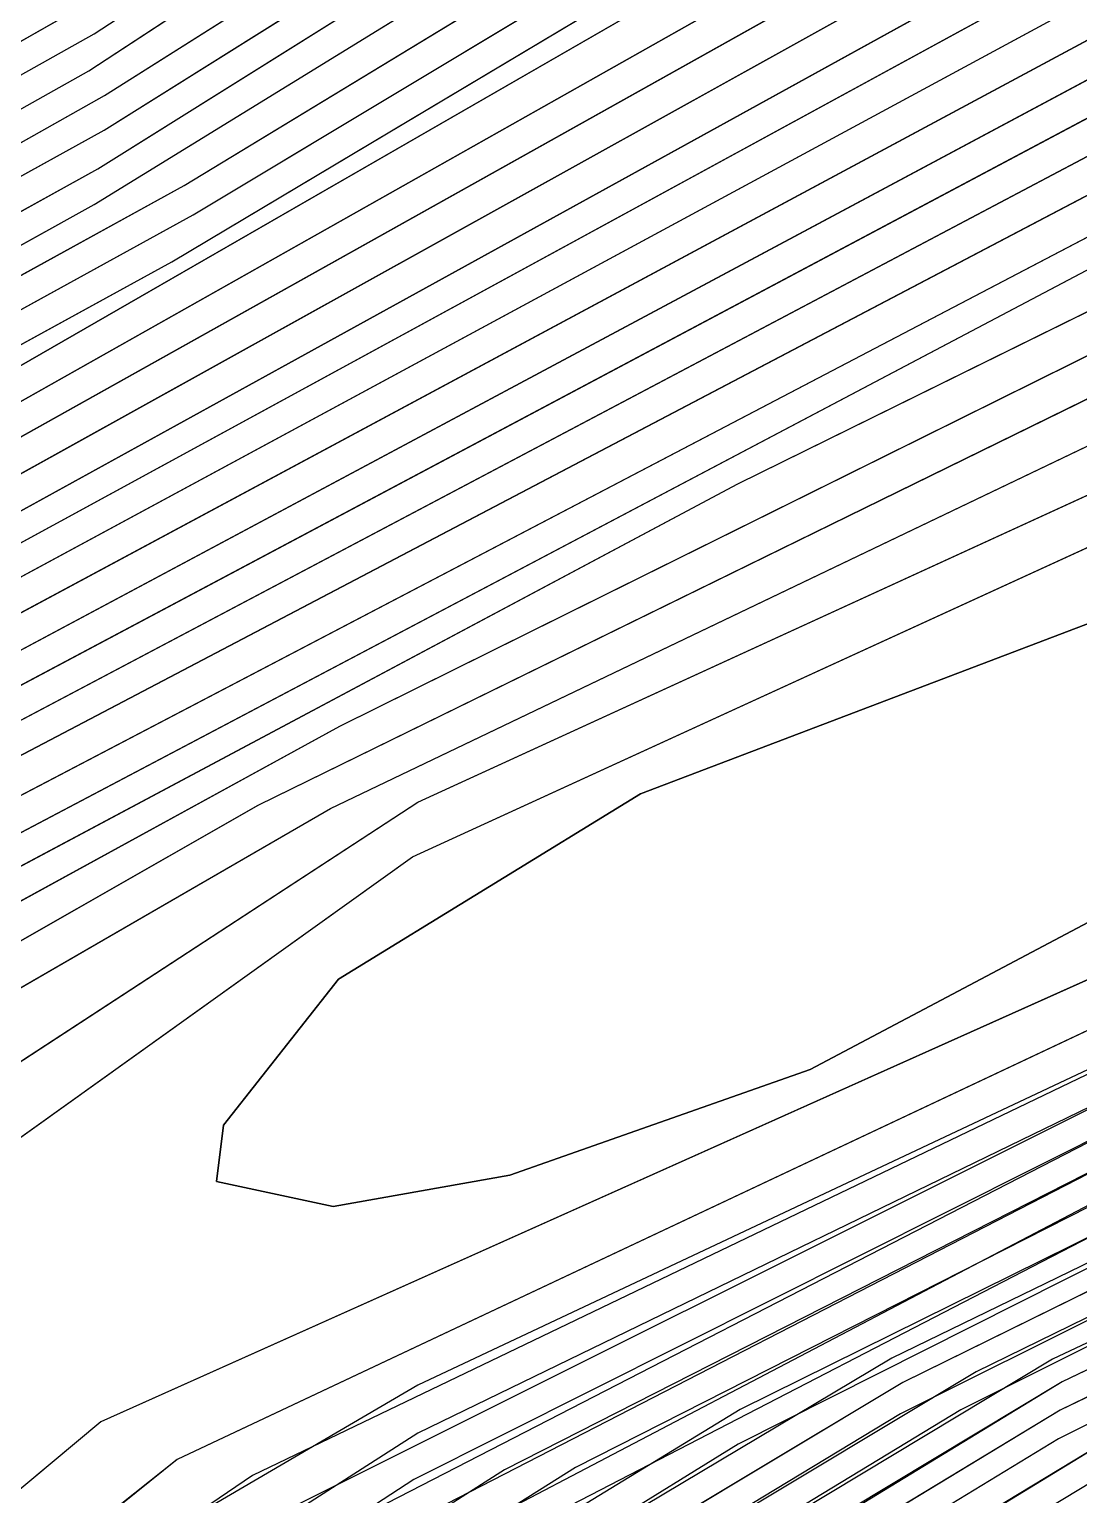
# Model space of a CAD drawing. Extents: x 104.513 to 104.5295, y 28.4567 to 28.4663.
# Drawn here: x 104.515596 to 104.516139, y 28.459999 to 28.460758 of the extents above; entities that cross this region are included whole.
import ezdxf

# ---------------------------------------------------------------- set-up
doc = ezdxf.new("R2010")
doc.units = 0
doc.header["$MEASUREMENT"] = 0
for name, color, linetype in [('Contour_Line_Intermediate', 7, 'Continuous'), ('Contour_Line_Major', 7, 'Continuous'), ('Contour_Line_Minor', 7, 'Continuous'), ('Iso-height_Area', 7, 'Continuous')]:
    doc.layers.add(name, color=color, linetype=linetype)

msp = doc.modelspace()

# ---------------------------------------------------------------- linework, layer by layer
at = {"layer": 'Contour_Line_Intermediate', "color": 0}
for points in [[(104.51298237, 28.45888657, 355), (104.51306571, 28.45891584, 355), (104.51315815, 28.45897673, 355), (104.51361314, 28.45935537, 355), (104.51387308, 28.45966446, 355), (104.51403743, 28.45993696, 355), (104.51414021, 28.46003515, 355), (104.51421881, 28.46005562, 355), (104.51430145, 28.46005194, 355), (104.51456239, 28.46000068, 355), (104.51471984, 28.46002962, 355), (104.51496735, 28.46018226, 355), (104.51529464, 28.46041304, 355), (104.5162114, 28.46094096, 355), (104.51645339, 28.46104797, 355), (104.5169577, 28.46116799, 355), (104.51749607, 28.46142697, 355), (104.51779866, 28.46159589, 355), (104.51853202, 28.46210818, 355), (104.5190234, 28.46241031, 355), (104.5197287, 28.46275324, 355), (104.51994625, 28.4628222, 355), (104.520178, 28.46286022, 355)], [(104.51298237, 28.45910455, 365), (104.51306528, 28.4591471, 365), (104.5133257, 28.45936865, 365), (104.51345301, 28.45957809, 365), (104.51373666, 28.45988379, 365), (104.5138176, 28.46002217, 365), (104.5138809, 28.46019046, 365), (104.51393828, 28.46025923, 365), (104.51397393, 28.46028262, 365), (104.5140568, 28.46031121, 365), (104.51418763, 28.46032272, 365), (104.51429865, 28.46029846, 365), (104.51455621, 28.46019027, 365), (104.51464168, 28.46018691, 365), (104.51475535, 28.46022408, 365), (104.51517608, 28.46051554, 365), (104.51563283, 28.46077524, 365), (104.51612798, 28.4611003, 365), (104.51629665, 28.46122097, 365)], [(104.51298237, 28.45868829, 345), (104.51306512, 28.45871865, 345), (104.51314428, 28.458769, 345), (104.51350601, 28.45905312, 345), (104.51389938, 28.45939442, 345), (104.51418185, 28.45969479, 345), (104.51426559, 28.45976569, 345), (104.5143389, 28.45979597, 345), (104.51460574, 28.45983651, 345), (104.51475655, 28.45988821, 345), (104.5149665, 28.46001093, 345), (104.51538509, 28.46029123, 345), (104.51629347, 28.46077152, 345)], [(104.51687923, 28.46068568, 335), (104.51659143, 28.46051036, 335), (104.51629397, 28.46037525, 335), (104.51599978, 28.46021946, 335), (104.51584435, 28.46016479, 335), (104.5157529, 28.46014858, 335), (104.51569264, 28.4601615, 335), (104.51569617, 28.46019075, 335), (104.51575581, 28.46026618, 335), (104.51591205, 28.46036214, 335), (104.51674887, 28.46068028, 335), (104.51681545, 28.46069175, 335), (104.51687923, 28.46068568, 335)], [(104.51629477, 28.46017906, 345), (104.51604773, 28.46005745, 345), (104.51563725, 28.45981131, 345), (104.51512353, 28.45941572, 345), (104.51489787, 28.45921933, 345), (104.51466455, 28.45895879, 345), (104.5144467, 28.4586081, 345), (104.51417847, 28.45828742, 345), (104.51402503, 28.45803033, 345), (104.51372278, 28.4576744, 345), (104.51308088, 28.4570603, 345), (104.51298237, 28.45700308, 345)]]:
    msp.add_polyline3d(points, dxfattribs=at)
at = {"layer": 'Contour_Line_Major', "color": 0}
for points in [[(104.51298237, 28.45878536, 350), (104.51306527, 28.45881784, 350), (104.5131794, 28.45889152, 350), (104.51371575, 28.45933651, 350), (104.51393865, 28.45957186, 350), (104.51414965, 28.45986593, 350), (104.51422243, 28.4599032, 350), (104.51431607, 28.4599241, 350), (104.51456076, 28.45991305, 350), (104.51471921, 28.45994949, 350), (104.51489261, 28.4600492, 350), (104.51538501, 28.46037972, 350), (104.51629319, 28.46087452, 350), (104.51649354, 28.46095789, 350), (104.51695731, 28.46108858, 350), (104.51766038, 28.4614315, 350), (104.51786149, 28.46155416, 350), (104.51849608, 28.46199544, 350), (104.5191496, 28.46238024, 350), (104.51960378, 28.46260197, 350), (104.51984544, 28.46269789, 350), (104.51998437, 28.46272558, 350), (104.52004425, 28.46269901, 350)], [(104.51298237, 28.45898819, 360), (104.51306518, 28.45901582, 360), (104.5131014, 28.45904212, 360), (104.51349649, 28.45937173, 360), (104.51380982, 28.4597753, 360), (104.51397517, 28.46007298, 360), (104.51405619, 28.46015444, 360), (104.51409926, 28.46017897, 360), (104.51416692, 28.4601959, 360), (104.51423199, 28.46019258, 360), (104.5144781, 28.4601096, 360), (104.51456719, 28.46009215, 360), (104.51464665, 28.46009532, 360), (104.5147189, 28.46011485, 360), (104.51489416, 28.46021879, 360), (104.51525971, 28.46048018, 360), (104.51563119, 28.46068553, 360), (104.51629363, 28.46110026, 360)], [(104.51298237, 28.45859436, 340), (104.51306494, 28.4586213, 340), (104.51314109, 28.45867045, 340), (104.51347075, 28.45891568, 340), (104.51422286, 28.45957099, 340), (104.51435915, 28.45967218, 340), (104.51471713, 28.45978862, 340), (104.51485128, 28.45984931, 340), (104.51538356, 28.46019301, 340), (104.51575641, 28.46039709, 340), (104.51637553, 28.46070397, 340)], [(104.5162091, 28.46021537, 340), (104.51579467, 28.4600074, 340), (104.51554151, 28.45984219, 340), (104.51502337, 28.45943121, 340), (104.5147546, 28.45919984, 340), (104.51455155, 28.45899299, 340), (104.51422998, 28.45856403, 340), (104.51406532, 28.45837144, 340), (104.51390198, 28.45814416, 340), (104.51370529, 28.4579241, 340), (104.51356314, 28.45770638, 340), (104.51336287, 28.45745157, 340), (104.51306919, 28.45715621, 340), (104.51298237, 28.45710272, 340)], [(104.51632854, 28.46012819, 350), (104.51612826, 28.46002837, 350), (104.5156839, 28.45975793, 350), (104.51521906, 28.4593995, 350), (104.51501071, 28.45919298, 350), (104.51495372, 28.4591109, 350), (104.51489547, 28.45894534, 350), (104.51484562, 28.45886591, 350), (104.51458137, 28.45854515, 350), (104.51433804, 28.45829245, 350), (104.51426758, 28.45819826, 350), (104.51411418, 28.45794205, 350), (104.51389131, 28.45766874, 350), (104.51380728, 28.45758603, 350), (104.5135657, 28.45741184, 350), (104.51306417, 28.45695269, 350), (104.51298237, 28.45691658, 350)]]:
    msp.add_polyline3d(points, dxfattribs=at)
at = {"layer": 'Contour_Line_Minor', "color": 0}
for points in [[(104.51298237, 28.45886645, 354), (104.51306504, 28.45889749, 354), (104.51314757, 28.45894718, 354), (104.51363494, 28.45935014, 354), (104.5138906, 28.45965262, 354), (104.5140514, 28.45991178, 354), (104.51413428, 28.4599934, 354), (104.51417557, 28.46001572, 354), (104.51428745, 28.46003005, 354), (104.51455535, 28.45998295, 354), (104.51472175, 28.4600146, 354), (104.51488789, 28.46011301, 354), (104.5153456, 28.46042659, 354), (104.51629314, 28.46096122, 354), (104.51649163, 28.46103816, 354), (104.5168181, 28.4611096, 354), (104.51695955, 28.46115378, 354), (104.51766433, 28.46150039, 354), (104.51784021, 28.46160732, 354), (104.51852727, 28.46208747, 354), (104.51910774, 28.46243603, 354), (104.51960416, 28.46268026, 354), (104.51989032, 28.4627894, 354), (104.52002808, 28.46281831, 354)], [(104.51298237, 28.45882591, 352), (104.51306518, 28.45885349, 352), (104.51319485, 28.45894392, 352), (104.5136907, 28.4593588, 352), (104.51388781, 28.45957776, 352), (104.51408528, 28.45987035, 352), (104.51416354, 28.45994261, 352), (104.51421476, 28.45996544, 352), (104.51430321, 28.45997534, 352), (104.51457628, 28.45994882, 352), (104.51472443, 28.45998604, 352), (104.51483249, 28.46004273, 352), (104.51533806, 28.46038719, 352), (104.51629368, 28.46091781, 352), (104.51651136, 28.46100315, 352), (104.51695187, 28.46111871, 352), (104.51761869, 28.46144224, 352), (104.51785722, 28.46158561, 352), (104.51857515, 28.46208217, 352), (104.5191501, 28.46241893, 352), (104.51965173, 28.462663, 352), (104.51989209, 28.46275513, 352), (104.51996556, 28.4627726, 352), (104.52004809, 28.46277435, 352)], [(104.51298237, 28.45880563, 351), (104.51306522, 28.45883566, 351), (104.51320268, 28.45892918, 351), (104.51370531, 28.45934914, 351), (104.51393858, 28.45960677, 351), (104.51410791, 28.45985291, 351), (104.51419072, 28.45992612, 351), (104.51429355, 28.45995039, 351), (104.51448676, 28.45993128, 351), (104.51461123, 28.45993472, 351), (104.5147602, 28.45998627, 351), (104.51533485, 28.46036735, 351), (104.51629399, 28.4608958, 351), (104.51650296, 28.4609801, 351), (104.51695512, 28.46110325, 351), (104.51761767, 28.46142501, 351), (104.51785447, 28.46156677, 351), (104.51857765, 28.46206576, 351), (104.51915709, 28.46240327, 351), (104.51964956, 28.46264235, 351), (104.51990663, 28.46273949, 351), (104.52002658, 28.46275652, 351)], [(104.51298237, 28.45907947, 364), (104.51306495, 28.45910997, 364), (104.51335575, 28.45936269, 364), (104.51348877, 28.45956196, 364), (104.51375456, 28.45986624, 364), (104.51382058, 28.45997231, 364), (104.51389702, 28.46015759, 364), (104.51396715, 28.46024086, 364), (104.51400635, 28.46026671, 364), (104.51408922, 28.46029325, 364), (104.51421732, 28.46029505, 364), (104.51430674, 28.46027156, 364), (104.51453339, 28.46017649, 364), (104.51460937, 28.46016803, 364), (104.51472115, 28.46018739, 364), (104.5148524, 28.46026407, 364), (104.51521818, 28.46052484, 364), (104.51562924, 28.46075533, 364), (104.51612304, 28.46107748, 364), (104.51649094, 28.46134477, 364)], [(104.51298237, 28.45905438, 363), (104.51306345, 28.45908726, 363), (104.51340477, 28.45936936, 363), (104.51354919, 28.45958344, 363), (104.51380423, 28.45989702, 363), (104.51392006, 28.46013993, 363), (104.5139839, 28.46021541, 363), (104.51402674, 28.46024402, 363), (104.51409785, 28.46027028, 363), (104.51420098, 28.46027432, 363), (104.51455673, 28.4601521, 363), (104.51463963, 28.46015044, 363), (104.51472289, 28.4601715, 363), (104.51488449, 28.46026598, 363), (104.51521397, 28.4605044, 363), (104.51562647, 28.46073629, 363), (104.51646351, 28.46128358, 363)], [(104.51298237, 28.45902945, 362), (104.51306265, 28.45906481, 362), (104.51316127, 28.45913787, 362), (104.51343055, 28.45936808, 362), (104.51380895, 28.45985795, 362), (104.51396815, 28.46015733, 362), (104.51405458, 28.46022308, 362), (104.51414736, 28.46024712, 362), (104.5142281, 28.46024286, 362), (104.51451065, 28.46014178, 362), (104.51458641, 28.46012958, 362), (104.51467484, 28.46013976, 362), (104.51477138, 28.46017715, 362), (104.51521132, 28.46048475, 362), (104.51563457, 28.46072354, 362), (104.51641878, 28.46121864, 362)], [(104.51298237, 28.45900882, 361), (104.51306704, 28.45903829, 361), (104.51344923, 28.45935431, 361), (104.51380661, 28.45981494, 361), (104.51396337, 28.46010559, 361), (104.51405733, 28.46019541, 361), (104.51413455, 28.46021774, 361), (104.51421915, 28.46021861, 361), (104.51429105, 28.46020325, 361), (104.51450093, 28.46012391, 361), (104.51457493, 28.46011036, 361), (104.51466068, 28.46011753, 361), (104.51476029, 28.46015413, 361), (104.51526873, 28.4605035, 361), (104.51563452, 28.46070556, 361), (104.51633946, 28.46114743, 361)], [(104.51298237, 28.45896756, 359), (104.51306523, 28.45899739, 359), (104.51315649, 28.4590613, 359), (104.51351688, 28.45936494, 359), (104.51380822, 28.45973427, 359), (104.51397213, 28.46002355, 359), (104.51406136, 28.46012395, 359), (104.51414547, 28.46016078, 359), (104.51423, 28.4601653, 359), (104.51455868, 28.4600744, 359), (104.51464419, 28.46007779, 359), (104.51472156, 28.46009863, 359), (104.51492114, 28.46021943, 359), (104.51524799, 28.46045502, 359), (104.51562922, 28.46066706, 359), (104.51629304, 28.46107539, 359)], [(104.51298237, 28.45894694, 358), (104.51306486, 28.45897853, 358), (104.51314759, 28.45903039, 358), (104.51353338, 28.45935334, 358), (104.51380827, 28.45969195, 358), (104.51400995, 28.46003002, 358), (104.51408769, 28.4601053, 358), (104.51413459, 28.46012806, 358), (104.51421984, 28.46013918, 358), (104.51455179, 28.46005625, 358), (104.51463569, 28.46005867, 358), (104.51472288, 28.46008356, 358), (104.51488317, 28.46017666, 358), (104.51530559, 28.46047293, 358), (104.51567586, 28.46067699, 358), (104.5162939, 28.46105213, 358)], [(104.51298237, 28.45892682, 357), (104.51306509, 28.458953, 357), (104.51313974, 28.45900469, 357), (104.51358141, 28.45937462, 357), (104.51384244, 28.45970142, 357), (104.51400021, 28.45997244, 357), (104.51411241, 28.46008849, 357), (104.51416737, 28.46011062, 357), (104.51427691, 28.46010848, 357), (104.5144677, 28.46005235, 357), (104.51457989, 28.46003652, 357), (104.51467112, 28.46005046, 357), (104.51477196, 28.46009108, 357), (104.51530273, 28.46045392, 357), (104.51568045, 28.46066173, 357), (104.51629363, 28.46102995, 357)], [(104.51298237, 28.45890669, 356), (104.51306539, 28.45893356, 356), (104.51314682, 28.45898925, 356), (104.51359789, 28.45936573, 356), (104.5138593, 28.45968548, 356), (104.51404982, 28.45999549, 356), (104.51413852, 28.46006275, 356), (104.51423113, 28.4600848, 356), (104.51427352, 28.46008096, 356), (104.51448284, 28.46002822, 356), (104.5145729, 28.46001781, 356), (104.51467221, 28.46003104, 356), (104.51475947, 28.46006771, 356), (104.51529966, 28.46043467, 356), (104.51566946, 28.46063741, 356), (104.5162583, 28.46098882, 356)], [(104.51298237, 28.45884619, 353), (104.51306464, 28.45887346, 353), (104.51318231, 28.45895416, 353), (104.51367609, 28.45936846, 353), (104.51388383, 28.45960534, 353), (104.51406909, 28.4598936, 353), (104.51414417, 28.45996553, 353), (104.51423013, 28.45999926, 353), (104.51431287, 28.46000028, 353), (104.51454831, 28.45996522, 353), (104.51463433, 28.45997322, 353), (104.5147231, 28.46000032, 353), (104.514883, 28.46009306, 353), (104.5153496, 28.46041169, 353), (104.51629339, 28.46093968, 353)], [(104.51298237, 28.45876575, 349), (104.51306504, 28.45879485, 349), (104.5131812, 28.45887371, 349), (104.5137253, 28.45932344, 349), (104.51392962, 28.45953097, 349), (104.51414378, 28.45981237, 349), (104.5142221, 28.45987438, 349), (104.51430398, 28.45989601, 349), (104.51455327, 28.45989521, 349), (104.51472166, 28.4599345, 349), (104.51488762, 28.46002908, 349), (104.5153836, 28.46036218, 349), (104.51629343, 28.46085386, 349)], [(104.51298237, 28.45874629, 348), (104.51306515, 28.458774, 348), (104.51319217, 28.45886263, 348), (104.51373486, 28.45931037, 348), (104.51394574, 28.45951902, 348), (104.51413571, 28.45976764, 348), (104.51421359, 28.45983421, 348), (104.51429736, 28.45986938, 348), (104.51458631, 28.45988275, 348), (104.51476652, 28.45994072, 348), (104.51538141, 28.4603432, 348), (104.5162934, 28.46083291, 348)], [(104.51298237, 28.45872683, 347), (104.51306515, 28.45875669, 347), (104.51320161, 28.4588497, 347), (104.51373276, 28.45928693, 347), (104.51395798, 28.459503, 347), (104.5141433, 28.45973025, 347), (104.51422788, 28.45980716, 347), (104.51431898, 28.45984524, 347), (104.51462656, 28.45987429, 347), (104.51477215, 28.45992751, 347), (104.51537848, 28.46032285, 347), (104.51629332, 28.46081191, 347)], [(104.51298237, 28.45870736, 346), (104.51306516, 28.45873937, 346), (104.51318599, 28.45881834, 346), (104.51375567, 28.45928608, 346), (104.5139726, 28.45949147, 346), (104.51422643, 28.45977682, 346), (104.51434933, 28.45982158, 346), (104.51463705, 28.45985985, 346), (104.51476174, 28.45990712, 346), (104.5149363, 28.46000926, 346), (104.51538704, 28.46030975, 346), (104.51629354, 28.46079176, 346)], [(104.51298237, 28.4586507, 343), (104.5130654, 28.45867953, 343), (104.51315172, 28.45873598, 343), (104.51347972, 28.45898794, 343), (104.51392256, 28.45936855, 343), (104.51421767, 28.45966086, 343), (104.5143074, 28.45972584, 343), (104.5143985, 28.4597619, 343), (104.51463603, 28.45981194, 343), (104.51476477, 28.45985887, 343), (104.51497269, 28.45997818, 343), (104.51537986, 28.46025065, 343), (104.51634177, 28.46075421, 343)], [(104.51298237, 28.45866949, 344), (104.51309552, 28.45871677, 344), (104.51346912, 28.45900092, 344), (104.51386969, 28.45934369, 344), (104.51403964, 28.45950412, 344), (104.51419738, 28.45967578, 344), (104.51430592, 28.45975619, 344), (104.51438277, 28.4597829, 344), (104.51459832, 28.45981872, 344), (104.51475639, 28.45987172, 344), (104.51496228, 28.45999006, 344), (104.51538314, 28.46027272, 344), (104.51629344, 28.46075079, 344)], [(104.51298237, 28.45861312, 341), (104.51306404, 28.45864362, 341), (104.51314643, 28.45869313, 341), (104.51347669, 28.45894199, 341), (104.51395293, 28.45934956, 341), (104.51424677, 28.45962145, 341), (104.51434002, 28.45968758, 341), (104.51480418, 28.45984284, 341), (104.51542847, 28.46023803, 341), (104.51596244, 28.46052248, 341), (104.51642549, 28.46075074, 341)], [(104.51298237, 28.45853808, 337), (104.51314779, 28.45861576, 337), (104.51350883, 28.4588786, 337), (104.51422365, 28.45948662, 337), (104.5143896, 28.45961129, 337), (104.51488755, 28.45980514, 337), (104.51538416, 28.46011799, 337), (104.51554999, 28.46019679, 337), (104.51579674, 28.46035781, 337), (104.51650208, 28.46068116, 337)], [(104.51298237, 28.4585756, 339), (104.51306558, 28.45860313, 339), (104.51314891, 28.45865624, 339), (104.51348206, 28.45890252, 339), (104.51434255, 28.45963447, 339), (104.51447076, 28.45969494, 339), (104.51472147, 28.45977224, 339), (104.51488595, 28.45984759, 339), (104.51534055, 28.46014307, 339), (104.51571414, 28.4603562, 339), (104.51637648, 28.46068086, 339)], [(104.51298237, 28.45855684, 338), (104.51306614, 28.45858618, 338), (104.51315426, 28.45864011, 338), (104.51348756, 28.45888486, 338), (104.51424998, 28.45953625, 338), (104.51438974, 28.45963524, 338), (104.51472553, 28.4597553, 338), (104.51488536, 28.45982642, 338), (104.51533624, 28.4601144, 338), (104.51575166, 28.46035457, 338), (104.51642303, 28.4606761, 338)], [(104.51298237, 28.45863191, 342), (104.51306562, 28.45866266, 342), (104.51315384, 28.45871791, 342), (104.51349031, 28.45897496, 342), (104.51393804, 28.45935932, 342), (104.51430697, 28.4596993, 342), (104.51438769, 28.45973323, 342), (104.51467461, 28.45980827, 342), (104.51480354, 28.45985989, 342), (104.51538248, 28.46023187, 342), (104.51617076, 28.46064783, 342)], [(104.51674374, 28.4605349, 336), (104.5156327, 28.46003719, 336), (104.5150603, 28.45955886, 336), (104.51462445, 28.45917302, 336), (104.5144157, 28.45895895, 336), (104.51410687, 28.45858058, 336), (104.51360601, 28.45803358, 336), (104.51323033, 28.45741988, 336), (104.51306284, 28.4572464, 336), (104.51298237, 28.45719661, 336)], [(104.51298237, 28.45851771, 336), (104.51306391, 28.45854564, 336), (104.51314369, 28.45859321, 336), (104.51347364, 28.45882909, 336), (104.51427992, 28.45950589, 336), (104.51442628, 28.45960354, 336), (104.51488643, 28.45977949, 336), (104.51538199, 28.46008387, 336), (104.51554919, 28.46015439, 336), (104.515794, 28.46032948, 336), (104.51621058, 28.46052046, 336)], [(104.51629128, 28.46030939, 337), (104.5156723, 28.4600177, 337), (104.51497637, 28.45945767, 337), (104.51467625, 28.45919711, 337), (104.51447022, 28.458991, 337), (104.51413903, 28.45857905, 337), (104.51363445, 28.45801311, 337), (104.51344618, 28.45769904, 337), (104.51324171, 28.45739843, 337), (104.51307704, 28.45723082, 337), (104.51298237, 28.45717221, 337)], [(104.5162925, 28.46028865, 338), (104.51571124, 28.46000938, 338), (104.51555, 28.45989981, 338), (104.51504615, 28.45949355, 338), (104.51469165, 28.45918757, 338), (104.51448257, 28.4589757, 338), (104.5141531, 28.45855577, 338), (104.51365859, 28.45798603, 338), (104.51348943, 28.45770836, 338), (104.5132956, 28.4574298, 338), (104.51306099, 28.45719289, 338), (104.51298237, 28.45714781, 338)], [(104.51621082, 28.46023248, 339), (104.51579679, 28.46003126, 339), (104.51555459, 28.45987615, 339), (104.51505713, 28.45948009, 339), (104.51474001, 28.4592092, 339), (104.51449599, 28.45896071, 339), (104.51421257, 28.4585864, 339), (104.51387764, 28.45817317, 339), (104.51368355, 28.4579556, 339), (104.51352307, 28.45770445, 339), (104.51331208, 28.45742084, 339), (104.51305688, 28.45716982, 339), (104.51298237, 28.4571238, 339)], [(104.51629137, 28.46020573, 343), (104.5159636, 28.46004348, 343), (104.51558864, 28.45981455, 343), (104.51510294, 28.45943665, 343), (104.51483183, 28.45920351, 343), (104.51459463, 28.45894741, 343), (104.51434689, 28.45857419, 343), (104.51410668, 28.45827895, 343), (104.51398002, 28.4580714, 343), (104.51379454, 28.45786501, 343), (104.51364344, 28.45766924, 343), (104.51331885, 28.45732637, 343), (104.51305799, 28.4570849, 343), (104.51298237, 28.45703998, 343)], [(104.51621005, 28.46019974, 341), (104.51584155, 28.4600123, 341), (104.51554409, 28.45982267, 341), (104.51504288, 28.45942683, 341), (104.5147692, 28.45919047, 341), (104.5145631, 28.45897673, 341), (104.51428189, 28.45858574, 341), (104.51406495, 28.45832115, 341), (104.51393158, 28.45812211, 341), (104.51373748, 28.45790467, 341), (104.51352824, 28.45761812, 341), (104.51329941, 28.4573518, 341), (104.51306507, 28.45712592, 341), (104.51298237, 28.45708164, 341)], [(104.51624413, 28.46019934, 342), (104.51587829, 28.46001355, 342), (104.51555521, 28.45981018, 342), (104.5150459, 28.45940992, 342), (104.51481526, 28.45921173, 342), (104.51457678, 28.45896193, 342), (104.51430844, 28.4585726, 342), (104.5141069, 28.45833044, 342), (104.51395572, 28.45809185, 342), (104.51376115, 28.45787713, 342), (104.51357599, 28.457632, 342), (104.51330972, 28.45733979, 342), (104.51305996, 28.45710455, 342), (104.51298237, 28.45706056, 342)], [(104.51629307, 28.46019209, 344), (104.51604205, 28.46007005, 344), (104.51562655, 28.45982228, 344), (104.51510731, 28.45942167, 344), (104.51484683, 28.45919339, 344), (104.51461714, 28.45893971, 344), (104.51438776, 28.45857989, 344), (104.51414208, 28.458285, 344), (104.5139992, 28.45804382, 344), (104.51370255, 28.45769305, 344), (104.51332797, 28.45731294, 344), (104.51306943, 28.4570726, 344), (104.51298237, 28.45702153, 344)], [(104.51634335, 28.46017231, 347), (104.51612516, 28.46006964, 347), (104.51563016, 28.4597716, 347), (104.51518746, 28.4594302, 347), (104.51501048, 28.45927757, 347), (104.514852, 28.45910535, 347), (104.51473101, 28.4589512, 347), (104.51462067, 28.45875179, 347), (104.51452343, 28.458608, 347), (104.51424987, 28.45829745, 347), (104.51406149, 28.45799165, 347), (104.51379955, 28.45767796, 347), (104.51353426, 28.45744982, 347), (104.51305825, 28.4570071, 347), (104.51298237, 28.45696618, 347)], [(104.51629646, 28.46016621, 346), (104.51608566, 28.46006296, 346), (104.51563556, 28.45979265, 346), (104.51513268, 28.45940446, 346), (104.51491051, 28.45920662, 346), (104.51468613, 28.45893977, 346), (104.51449672, 28.45862446, 346), (104.5142047, 28.45828035, 346), (104.5140425, 28.45800596, 346), (104.51378017, 28.45769717, 346), (104.51306174, 28.45702549, 346), (104.51298237, 28.45698463, 346)], [(104.51633752, 28.46015707, 348), (104.51613019, 28.4600579, 348), (104.51566734, 28.45977942, 348), (104.51517661, 28.45940347, 348), (104.51502539, 28.45926835, 348), (104.5149064, 28.4591397, 348), (104.51472166, 28.45886454, 348), (104.51460615, 28.45866491, 348), (104.51447012, 28.45849757, 348), (104.51426844, 28.4582815, 348), (104.51409473, 28.4579932, 348), (104.51381551, 28.4576574, 348), (104.5135474, 28.45743925, 348), (104.51306519, 28.45699383, 348), (104.51298237, 28.45694922, 348)], [(104.516335, 28.46014336, 349), (104.51612922, 28.46004314, 349), (104.51567592, 28.45976879, 349), (104.51520984, 28.45941101, 349), (104.5150736, 28.45929063, 349), (104.5149605, 28.45916621, 349), (104.5146752, 28.45870453, 349), (104.51452789, 28.45852295, 349), (104.51429777, 28.45828145, 349), (104.51412879, 28.45800204, 349), (104.51386943, 28.45767875, 349), (104.51376777, 28.45758025, 349), (104.51355576, 28.45742478, 349), (104.51307652, 28.45698271, 349), (104.51298237, 28.4569329, 349)], [(104.51621131, 28.4600458, 352), (104.51570723, 28.45974096, 352), (104.51524537, 28.45938438, 352), (104.51514868, 28.45928957, 352), (104.51505332, 28.45916259, 352), (104.5150192, 28.45907416, 352), (104.51500999, 28.45894329, 352), (104.51497577, 28.45887078, 352), (104.51438494, 28.45828051, 352), (104.51430179, 28.45816889, 352), (104.51414376, 28.45790887, 352), (104.51392073, 28.45763307, 352), (104.51384056, 28.45755726, 352), (104.51358509, 28.45738554, 352), (104.51306034, 28.45692122, 352), (104.51298237, 28.45688394, 352)], [(104.51616385, 28.46003371, 351), (104.51570939, 28.45975881, 351), (104.51527237, 28.45942482, 351), (104.51514164, 28.4593072, 351), (104.51503623, 28.45918983, 351), (104.51498975, 28.4591058, 351), (104.51496095, 28.45896229, 351), (104.5149157, 28.45887528, 351), (104.51431963, 28.45823486, 351), (104.51415282, 28.45795663, 351), (104.5139038, 28.45764684, 351), (104.51382097, 28.45756926, 351), (104.51357359, 28.45739729, 351), (104.51306225, 28.45693696, 351), (104.51298237, 28.45690026, 351)]]:
    msp.add_polyline3d(points, dxfattribs=at)
at = {"layer": 'Iso-height_Area', "color": 0}
for points in [[(104.51298237, 28.46614898, 336), (104.51298237, 28.46159623, 336), (104.51298237, 28.46159623, 336), (104.51298237, 28.45862295, 336), (104.51300017, 28.45853651, 336), (104.51306391, 28.45854811, 336), (104.51314369, 28.45859321, 336), (104.51347364, 28.45882909, 336), (104.51427992, 28.45950589, 336), (104.51442628, 28.45960354, 336), (104.51488643, 28.45977949, 336), (104.51538199, 28.46008387, 336), (104.51554919, 28.46015439, 336), (104.515794, 28.46032948, 336), (104.51621058, 28.46052046, 336)], [(104.51298237, 28.46614898, 337), (104.51298237, 28.46159623, 337), (104.51298237, 28.46159623, 337), (104.51298304, 28.45862612, 337), (104.512992, 28.45857275, 337), (104.513018, 28.45855942, 337), (104.51314779, 28.45861576, 337), (104.51350883, 28.4588786, 337), (104.51422365, 28.45948662, 337), (104.5143896, 28.45961129, 337), (104.51488755, 28.45980514, 337), (104.51538416, 28.46011799, 337), (104.51554999, 28.46019679, 337), (104.51579674, 28.46035781, 337), (104.51650208, 28.46068116, 337)], [(104.51298237, 28.46614898, 338), (104.51298237, 28.46159623, 338), (104.51298237, 28.46159623, 338), (104.51298237, 28.45870136, 338), (104.51299748, 28.45858765, 338), (104.51302622, 28.45857814, 338), (104.51315426, 28.45864011, 338), (104.5135269, 28.45891514, 338), (104.51424998, 28.45953625, 338), (104.51438974, 28.45963524, 338), (104.51472553, 28.4597553, 338), (104.51488536, 28.45982642, 338), (104.51533624, 28.4601144, 338), (104.51575166, 28.46035457, 338), (104.51642303, 28.4606761, 338)], [(104.51298237, 28.46614898, 339), (104.51298237, 28.46159623, 339), (104.51298237, 28.46159623, 339), (104.51298237, 28.45870323, 339), (104.51300296, 28.45860255, 339), (104.51303417, 28.45859668, 339), (104.51319798, 28.4586899, 339), (104.51353136, 28.45894139, 339), (104.51434255, 28.45963447, 339), (104.51447076, 28.45969494, 339), (104.51472147, 28.45977224, 339), (104.51488595, 28.45984759, 339), (104.51534055, 28.46014307, 339), (104.51571414, 28.4603562, 339), (104.51637648, 28.46068086, 339)], [(104.51298237, 28.46614898, 340), (104.51298237, 28.46159623, 340), (104.51298237, 28.46159623, 340), (104.51298237, 28.45870511, 340), (104.51300451, 28.4586162, 340), (104.51303617, 28.45861397, 340), (104.51318671, 28.45870192, 340), (104.5135146, 28.45895034, 340), (104.51422286, 28.45957099, 340), (104.51435915, 28.45967218, 340), (104.51471713, 28.45978862, 340), (104.51485128, 28.45984931, 340), (104.51538356, 28.46019301, 340), (104.51575641, 28.46039709, 340), (104.51637553, 28.46070397, 340)], [(104.51298237, 28.46614898, 341), (104.51298237, 28.46159623, 341), (104.51298237, 28.46159623, 341), (104.51298237, 28.45870699, 341), (104.51299262, 28.45862559, 341), (104.51301789, 28.45862699, 341), (104.51314643, 28.45869313, 341), (104.51347669, 28.45894199, 341), (104.51395293, 28.45934956, 341), (104.51424677, 28.45962145, 341), (104.51434002, 28.45968758, 341), (104.51480418, 28.45984284, 341), (104.51542847, 28.46023803, 341), (104.51596244, 28.46052248, 341), (104.51642549, 28.46075074, 341)], [(104.51298237, 28.46614898, 342), (104.51298237, 28.46159623, 342), (104.51298237, 28.46159623, 342), (104.51298237, 28.45878336, 342), (104.51299526, 28.45866445, 342), (104.51302264, 28.45865358, 342), (104.51315384, 28.45871791, 342), (104.51349031, 28.45897496, 342), (104.51393804, 28.45935932, 342), (104.51430697, 28.4596993, 342), (104.51438769, 28.45973323, 342), (104.51467461, 28.45980827, 342), (104.51480354, 28.45985989, 342), (104.51538248, 28.46023187, 342), (104.51617076, 28.46064783, 342)], [(104.51298237, 28.46614898, 343), (104.51298237, 28.46159623, 343), (104.51298237, 28.46159623, 343), (104.51298237, 28.45878524, 343), (104.5130008, 28.45867939, 343), (104.51303084, 28.4586722, 343), (104.51315172, 28.45873598, 343), (104.51347972, 28.45898794, 343), (104.51392256, 28.45936855, 343), (104.51421767, 28.45966086, 343), (104.5143074, 28.45972584, 343), (104.5143985, 28.4597619, 343), (104.51463603, 28.45981194, 343), (104.51476477, 28.45985887, 343), (104.51497269, 28.45997818, 343), (104.51537986, 28.46025065, 343), (104.51634177, 28.46075421, 343)], [(104.51298237, 28.46614898, 344), (104.51298237, 28.46159623, 344), (104.51298237, 28.46159623, 344), (104.51298237, 28.45878712, 344), (104.51300634, 28.45869434, 344), (104.51303904, 28.45869081, 344), (104.51309552, 28.45871677, 344), (104.51323606, 28.45881686, 344), (104.51355847, 28.45907555, 344), (104.51393464, 28.45940297, 344), (104.51422948, 28.4597058, 344), (104.51430592, 28.45975619, 344), (104.51438277, 28.4597829, 344), (104.51459832, 28.45981872, 344), (104.51475639, 28.45987172, 344), (104.51496228, 28.45999006, 344), (104.51538314, 28.46027272, 344), (104.51629344, 28.46075079, 344)], [(104.51298237, 28.46614898, 345), (104.51298237, 28.46159623, 345), (104.51298237, 28.46159623, 345), (104.51298237, 28.458789, 345), (104.51299732, 28.45870463, 345), (104.51302548, 28.45870506, 345), (104.51310628, 28.45874461, 345), (104.51322569, 28.45882865, 345), (104.51372559, 28.45923926, 345), (104.513945, 28.45943758, 345), (104.51418185, 28.45969479, 345), (104.51426559, 28.45976569, 345), (104.5143389, 28.45979597, 345), (104.51460574, 28.45983651, 345), (104.51475655, 28.45988821, 345), (104.5149665, 28.46001093, 345), (104.51538509, 28.46029123, 345), (104.51629347, 28.46077152, 345)], [(104.51298237, 28.46614898, 346), (104.51298237, 28.46159623, 346), (104.51298237, 28.46159623, 346), (104.51298237, 28.45886541, 346), (104.51299311, 28.45874149, 346), (104.51301918, 28.45872929, 346), (104.51311433, 28.45877014, 346), (104.51322395, 28.45884682, 346), (104.51375567, 28.45928608, 346), (104.5139726, 28.45949147, 346), (104.51422643, 28.45977682, 346), (104.51434933, 28.45982158, 346), (104.51463705, 28.45985985, 346), (104.51476174, 28.45990712, 346), (104.5149363, 28.46000926, 346), (104.51538704, 28.46030975, 346), (104.51629354, 28.46079176, 346)], [(104.51298237, 28.46614898, 347), (104.51298237, 28.46159623, 347), (104.51298237, 28.46159623, 347), (104.51298237, 28.45886736, 347), (104.51299886, 28.45875695, 347), (104.51302781, 28.45874853, 347), (104.51310995, 28.45878584, 347), (104.51323539, 28.45887518, 347), (104.51376467, 28.45931503, 347), (104.51395798, 28.459503, 347), (104.5141433, 28.45973025, 347), (104.51422788, 28.45980716, 347), (104.51431898, 28.45984524, 347), (104.51462656, 28.45987429, 347), (104.51477215, 28.45992751, 347), (104.51537848, 28.46032285, 347), (104.51629332, 28.46081191, 347)], [(104.51298237, 28.46614898, 348), (104.51298237, 28.46159623, 348), (104.51298237, 28.46159623, 348), (104.51298237, 28.4588693, 348), (104.51300461, 28.45877241, 348), (104.51303643, 28.45876778, 348), (104.5130987, 28.45879644, 348), (104.51323795, 28.45889725, 348), (104.51373486, 28.45931037, 348), (104.51394574, 28.45951902, 348), (104.51413571, 28.45976764, 348), (104.51421359, 28.45983421, 348), (104.51429736, 28.45986938, 348), (104.51458631, 28.45988275, 348), (104.51476652, 28.45994072, 348), (104.51538141, 28.4603432, 348), (104.5162934, 28.46083291, 348)], [(104.51298237, 28.46614898, 349), (104.51298237, 28.46159623, 349), (104.51298237, 28.46159623, 349), (104.51298237, 28.45887125, 349), (104.51300058, 28.45878475, 349), (104.51303033, 28.45878403, 349), (104.51310191, 28.45881856, 349), (104.5132278, 28.45890915, 349), (104.5137253, 28.45932344, 349), (104.51392962, 28.45953097, 349), (104.51414378, 28.45981237, 349), (104.5142221, 28.45987438, 349), (104.51430398, 28.45989601, 349), (104.51455327, 28.45989521, 349), (104.51472166, 28.4599345, 349), (104.51488762, 28.46002908, 349), (104.5153836, 28.46036218, 349), (104.51629343, 28.46085386, 349)], [(104.51298237, 28.46614898, 350), (104.51298237, 28.46159623, 350), (104.51298237, 28.46159623, 350), (104.51298289, 28.45887408, 350), (104.51299169, 28.45882045, 350), (104.5130171, 28.45880729, 350), (104.51306527, 28.45882063, 350), (104.5131794, 28.45889152, 350), (104.51371575, 28.45933651, 350), (104.51393865, 28.45957186, 350), (104.51414965, 28.45986593, 350), (104.51422243, 28.4599032, 350), (104.51431607, 28.4599241, 350), (104.51456076, 28.45991305, 350), (104.51471921, 28.45994949, 350), (104.51489261, 28.4600492, 350), (104.51538501, 28.46037972, 350), (104.51629319, 28.46087452, 350)], [(104.51298237, 28.46614898, 351), (104.51298237, 28.46159623, 351), (104.51298237, 28.46159623, 351), (104.51298237, 28.45894974, 351), (104.5129976, 28.45883646, 351), (104.51302595, 28.45882715, 351), (104.51306522, 28.45883848, 351), (104.51320268, 28.45892918, 351), (104.51370531, 28.45934914, 351), (104.51393858, 28.45960677, 351), (104.51410791, 28.45985291, 351), (104.51419072, 28.45992612, 351), (104.51429355, 28.45995039, 351), (104.51448676, 28.45993128, 351), (104.51461123, 28.45993472, 351), (104.5147602, 28.45998627, 351), (104.51533485, 28.46036735, 351), (104.51629399, 28.4608958, 351)], [(104.51298237, 28.46614898, 352), (104.51298237, 28.46159623, 352), (104.51298237, 28.46159623, 352), (104.51298237, 28.45895176, 352), (104.51300352, 28.45885247, 352), (104.51303481, 28.45884701, 352), (104.5131009, 28.45887701, 352), (104.51323912, 28.45897841, 352), (104.5136907, 28.4593588, 352), (104.51388781, 28.45957776, 352), (104.51408528, 28.45987035, 352), (104.51416354, 28.45994261, 352), (104.51421476, 28.45996544, 352), (104.51430321, 28.45997534, 352), (104.51457628, 28.45994882, 352), (104.51472443, 28.45998604, 352), (104.51483249, 28.46004273, 352), (104.51533806, 28.46038719, 352), (104.51629368, 28.46091781, 352)], [(104.51298237, 28.46614898, 353), (104.51298237, 28.46159623, 353), (104.51298237, 28.46159623, 353), (104.51298237, 28.45895379, 353), (104.51300233, 28.45886625, 353), (104.51303275, 28.45886458, 353), (104.51318231, 28.45895416, 353), (104.51367609, 28.45936846, 353), (104.51388383, 28.45960534, 353), (104.51406909, 28.4598936, 353), (104.51414417, 28.45996553, 353), (104.51423013, 28.45999926, 353), (104.51431287, 28.46000028, 353), (104.51454831, 28.45996522, 353), (104.51463433, 28.45997322, 353), (104.5147231, 28.46000032, 353), (104.514883, 28.46009306, 353), (104.5153496, 28.46041169, 353), (104.51629339, 28.46093968, 353)], [(104.51298237, 28.46614898, 354), (104.51298237, 28.46159623, 354), (104.51298237, 28.46159623, 354), (104.51298264, 28.45895627, 354), (104.51299118, 28.45890172, 354), (104.51301623, 28.45888774, 354), (104.51306504, 28.45890036, 354), (104.51314757, 28.45894718, 354), (104.51363494, 28.45935014, 354), (104.5138906, 28.45965262, 354), (104.5140514, 28.45991178, 354), (104.51413428, 28.4599934, 354), (104.51417557, 28.46001572, 354), (104.51428745, 28.46003005, 354), (104.51455535, 28.45998295, 354), (104.51472175, 28.4600146, 354), (104.51488789, 28.46011301, 354), (104.5153456, 28.46042659, 354), (104.51629314, 28.46096122, 354)], [(104.51298237, 28.46614898, 355), (104.51298237, 28.46159623, 355), (104.51298237, 28.46159623, 355), (104.51298237, 28.45903233, 355), (104.51299695, 28.45891752, 355), (104.51302521, 28.4589076, 355), (104.51306571, 28.45891881, 355), (104.51315815, 28.45897673, 355), (104.51361314, 28.45935537, 355), (104.51387308, 28.45966446, 355), (104.51403743, 28.45993696, 355), (104.51414021, 28.46003515, 355), (104.51421881, 28.46005562, 355), (104.51430145, 28.46005194, 355), (104.51456239, 28.46000068, 355), (104.51471984, 28.46002962, 355), (104.51496735, 28.46018226, 355), (104.51529464, 28.46041304, 355), (104.5162114, 28.46094096, 355)], [(104.51298237, 28.46614898, 356), (104.51298237, 28.46159623, 356), (104.51298237, 28.46159623, 356), (104.51298237, 28.45903434, 356), (104.51300271, 28.45893333, 356), (104.5130337, 28.45892714, 356), (104.51310256, 28.45895836, 356), (104.51319515, 28.45902659, 356), (104.51359789, 28.45936573, 356), (104.5138593, 28.45968548, 356), (104.51404982, 28.45999549, 356), (104.51413852, 28.46006275, 356), (104.51423113, 28.4600848, 356), (104.51427352, 28.46008096, 356), (104.51448284, 28.46002822, 356), (104.5145729, 28.46001781, 356), (104.51467221, 28.46003104, 356), (104.51475947, 28.46006771, 356), (104.51529966, 28.46043467, 356), (104.51566946, 28.46063741, 356), (104.5162583, 28.46098882, 356)], [(104.51298237, 28.46614898, 357), (104.51298237, 28.46159623, 357), (104.51298237, 28.46159623, 357), (104.51298237, 28.45903635, 357), (104.51300425, 28.45894787, 357), (104.51303587, 28.45894561, 357), (104.51318111, 28.45903664, 357), (104.51358141, 28.45937462, 357), (104.51384244, 28.45970142, 357), (104.51400021, 28.45997244, 357), (104.51411241, 28.46008849, 357), (104.51416737, 28.46011062, 357), (104.51427691, 28.46010848, 357), (104.5144677, 28.46005235, 357), (104.51457989, 28.46003652, 357), (104.51467112, 28.46005046, 357), (104.51477196, 28.46009108, 357), (104.51530273, 28.46045392, 357), (104.51568045, 28.46066173, 357), (104.51629363, 28.46102995, 357)], [(104.51298237, 28.46614898, 358), (104.51298237, 28.46159623, 358), (104.51298237, 28.46159623, 358), (104.5129825, 28.45898038, 358), (104.51299092, 28.45895799, 358), (104.51301575, 28.45896033, 358), (104.51314759, 28.45903039, 358), (104.51353338, 28.45935334, 358), (104.51380827, 28.45969195, 358), (104.51400995, 28.46003002, 358), (104.51408769, 28.4601053, 358), (104.51413459, 28.46012806, 358), (104.51421984, 28.46013918, 358), (104.51455179, 28.46005625, 358), (104.51463569, 28.46005867, 358), (104.51472288, 28.46008356, 358), (104.51488317, 28.46017666, 358), (104.51530559, 28.46047293, 358), (104.51567586, 28.46067699, 358), (104.5162939, 28.46105213, 358)], [(104.51298237, 28.46614898, 359), (104.51298237, 28.46159623, 359), (104.51298237, 28.46159623, 359), (104.51298237, 28.45911493, 359), (104.51299653, 28.45899903, 359), (104.51302435, 28.45898892, 359), (104.51306523, 28.45900075, 359), (104.51315649, 28.4590613, 359), (104.51351688, 28.45936494, 359), (104.51380822, 28.45973427, 359), (104.51397213, 28.46002355, 359), (104.51406136, 28.46012395, 359), (104.51414547, 28.46016078, 359), (104.51423, 28.4601653, 359), (104.51455868, 28.4600744, 359), (104.51464419, 28.46007779, 359), (104.51472156, 28.46009863, 359), (104.51492114, 28.46021943, 359), (104.51524799, 28.46045502, 359), (104.51562922, 28.46066706, 359), (104.51629304, 28.46107539, 359)], [(104.51298237, 28.46614898, 360), (104.51298237, 28.46159623, 360), (104.51298237, 28.46159623, 360), (104.51298237, 28.45911699, 360), (104.51300254, 28.45901536, 360), (104.51303334, 28.4590092, 360), (104.51314478, 28.45907531, 360), (104.51349649, 28.45937173, 360), (104.51380982, 28.4597753, 360), (104.51397517, 28.46007298, 360), (104.51405619, 28.46015444, 360), (104.51409926, 28.46017897, 360), (104.51416692, 28.4601959, 360), (104.51423199, 28.46019258, 360), (104.5144781, 28.4601096, 360), (104.51456719, 28.46009215, 360), (104.51464665, 28.46009532, 360), (104.5147189, 28.46011485, 360), (104.51489416, 28.46021879, 360), (104.51525971, 28.46048018, 360), (104.51563119, 28.46068553, 360), (104.51629363, 28.46110026, 360)], [(104.51298237, 28.46614898, 361), (104.51298237, 28.46159623, 361), (104.51298237, 28.46159623, 361), (104.51298237, 28.45911905, 361), (104.51300425, 28.45903044, 361), (104.51303684, 28.45902939, 361), (104.51313927, 28.45909425, 361), (104.51340355, 28.45931175, 361), (104.51348494, 28.4593951, 361), (104.51380661, 28.45981494, 361), (104.51396337, 28.46010559, 361), (104.51405733, 28.46019541, 361), (104.51413455, 28.46021774, 361), (104.51421915, 28.46021861, 361), (104.51429105, 28.46020325, 361), (104.51450093, 28.46012391, 361), (104.51457493, 28.46011036, 361), (104.51466068, 28.46011753, 361), (104.51476029, 28.46015413, 361), (104.51526873, 28.4605035, 361), (104.51563452, 28.46070556, 361), (104.51633946, 28.46114743, 361)], [(104.51298237, 28.46614898, 362), (104.51298237, 28.46159623, 362), (104.51298237, 28.46159623, 362), (104.51298259, 28.4590631, 362), (104.51299108, 28.45904116, 362), (104.51301488, 28.45904431, 362), (104.51316127, 28.45913787, 362), (104.51343055, 28.45936808, 362), (104.51380895, 28.45985795, 362), (104.51396815, 28.46015733, 362), (104.51405458, 28.46022308, 362), (104.51414736, 28.46024712, 362), (104.5142281, 28.46024286, 362), (104.51451065, 28.46014178, 362), (104.51458641, 28.46012958, 362), (104.51467484, 28.46013976, 362), (104.51477138, 28.46017715, 362), (104.51521132, 28.46048475, 362), (104.51563457, 28.46072354, 362), (104.51641878, 28.46121864, 362)], [(104.51298237, 28.46614898, 363), (104.51298237, 28.46159623, 363), (104.51298237, 28.46159623, 363), (104.51298237, 28.45919811, 363), (104.51299828, 28.45908607, 363), (104.51302609, 28.45907779, 363), (104.51310475, 28.45911954, 363), (104.51340477, 28.45936936, 363), (104.51354919, 28.45958344, 363), (104.51380423, 28.45989702, 363), (104.51392006, 28.46013993, 363), (104.5139839, 28.46021541, 363), (104.51402674, 28.46024402, 363), (104.51409785, 28.46027028, 363), (104.51420098, 28.46027432, 363), (104.51455673, 28.4601521, 363), (104.51463963, 28.46015044, 363), (104.51472289, 28.4601715, 363), (104.51488449, 28.46026598, 363), (104.51521397, 28.4605044, 363), (104.51562647, 28.46073629, 363), (104.51646351, 28.46128358, 363)], [(104.51298237, 28.46614898, 365), (104.51298237, 28.46159623, 365), (104.51298237, 28.46159623, 365), (104.51298237, 28.45920313, 365), (104.51299523, 28.45912078, 365), (104.51302242, 28.45912539, 365), (104.51311594, 28.45918931, 365), (104.5133257, 28.45936865, 365), (104.51345301, 28.45957809, 365), (104.51373666, 28.45988379, 365), (104.5138176, 28.46002217, 365), (104.5138809, 28.46019046, 365), (104.51393828, 28.46025923, 365), (104.51397393, 28.46028262, 365), (104.5140568, 28.46031121, 365), (104.51418763, 28.46032272, 365), (104.51429865, 28.46029846, 365), (104.51455621, 28.46019027, 365), (104.51464168, 28.46018691, 365), (104.51475535, 28.46022408, 365), (104.51517608, 28.46051554, 365), (104.51563283, 28.46077524, 365), (104.51612798, 28.4611003, 365), (104.51629665, 28.46122097, 365)], [(104.51298237, 28.46159623, 364), (104.51298237, 28.45920062, 364), (104.51300618, 28.45910647, 364), (104.51303868, 28.45910353, 364), (104.51309254, 28.45913418, 364), (104.51335575, 28.45936269, 364), (104.51348877, 28.45956196, 364), (104.51375456, 28.45986624, 364), (104.51382058, 28.45997231, 364), (104.51389702, 28.46015759, 364), (104.51396715, 28.46024086, 364), (104.51400635, 28.46026671, 364), (104.51408922, 28.46029325, 364), (104.51421732, 28.46029505, 364), (104.51430674, 28.46027156, 364), (104.51453339, 28.46017649, 364), (104.51460937, 28.46016803, 364), (104.51472115, 28.46018739, 364), (104.5148524, 28.46026407, 364), (104.51521818, 28.46052484, 364), (104.51562924, 28.46075533, 364), (104.51612304, 28.46107748, 364)], [(104.51674374, 28.4605349, 336), (104.5156327, 28.46003719, 336), (104.5150603, 28.45955886, 336), (104.51454096, 28.45909224, 336), (104.5144157, 28.45895895, 336), (104.51410687, 28.45858058, 336), (104.51360601, 28.45803358, 336), (104.51326477, 28.45746567, 336), (104.51319227, 28.45737361, 336), (104.51302117, 28.45721348, 336), (104.51299521, 28.45717442, 336), (104.51298237, 28.45704223, 336), (104.51299065, 28.45680342, 336), (104.51301548, 28.45674547, 336), (104.51307342, 28.45672064, 336), (104.52929062, 28.45671946, 336)], [(104.51629128, 28.46030939, 337), (104.5156723, 28.4600177, 337), (104.51512385, 28.45958246, 337), (104.51459158, 28.45911595, 337), (104.51443141, 28.45894614, 337), (104.51409955, 28.45853365, 337), (104.51366567, 28.45805214, 337), (104.51359666, 28.45795944, 337), (104.51344618, 28.45769904, 337), (104.51328216, 28.45744952, 337), (104.51320891, 28.45736111, 337), (104.51300418, 28.45716206, 337), (104.51298237, 28.45703979, 337), (104.51299065, 28.45680342, 337), (104.51301548, 28.45674547, 337), (104.51307342, 28.45672064, 337), (104.52911883, 28.45671236, 337)], [(104.51621241, 28.46025195, 338), (104.51579677, 28.46005612, 338), (104.51563576, 28.45996192, 338), (104.51504615, 28.45949355, 338), (104.51469165, 28.45918757, 338), (104.51448257, 28.4589757, 338), (104.5141531, 28.45855577, 338), (104.51365859, 28.45798603, 338), (104.51348943, 28.45770836, 338), (104.5132956, 28.4574298, 338), (104.5130001, 28.45714282, 338), (104.51298237, 28.45703735, 338), (104.51299065, 28.45680342, 338), (104.51301548, 28.45674547, 338), (104.51307342, 28.45672064, 338), (104.52910864, 28.45671728, 338)], [(104.51621082, 28.46023248, 339), (104.51571401, 28.4599841, 339), (104.51547107, 28.45981106, 339), (104.51474001, 28.4592092, 339), (104.51449599, 28.45896071, 339), (104.51421257, 28.4585864, 339), (104.51387764, 28.45817317, 339), (104.51368355, 28.4579556, 339), (104.51352307, 28.45770445, 339), (104.51331208, 28.45742084, 339), (104.51301272, 28.45713477, 339), (104.51299156, 28.45709666, 339), (104.51298283, 28.4570347, 339), (104.51299065, 28.45680342, 339), (104.51301548, 28.45674547, 339), (104.51307342, 28.45672064, 339), (104.52903539, 28.45671236, 339)], [(104.5162091, 28.46021537, 340), (104.51571686, 28.45996219, 340), (104.51550472, 28.45981346, 340), (104.51479976, 28.45924119, 340), (104.51451185, 28.45894764, 340), (104.51390198, 28.45814416, 340), (104.51370529, 28.4579241, 340), (104.51356314, 28.45770638, 340), (104.51332211, 28.45740269, 340), (104.51299944, 28.45708596, 340), (104.51298237, 28.45695834, 340), (104.51299065, 28.45680342, 340), (104.51301548, 28.45674547, 340), (104.51307342, 28.45672064, 340), (104.52895728, 28.45671236, 340)], [(104.51621005, 28.46019974, 341), (104.51579405, 28.45998557, 341), (104.51554409, 28.45982267, 341), (104.51485723, 28.45927117, 341), (104.5145297, 28.45893736, 341), (104.51428189, 28.45858574, 341), (104.51406495, 28.45832115, 341), (104.51393158, 28.45812211, 341), (104.51373748, 28.45790467, 341), (104.51360119, 28.45770902, 341), (104.5133685, 28.45742695, 341), (104.51300706, 28.45707512, 341), (104.51298237, 28.45695623, 341), (104.51299065, 28.45680342, 341), (104.51301548, 28.45674547, 341), (104.51307342, 28.45672064, 341), (104.52901945, 28.45671548, 341)], [(104.51629307, 28.46019209, 344), (104.51596248, 28.46002559, 344), (104.51557857, 28.45978826, 344), (104.51502429, 28.45935313, 344), (104.51484683, 28.45919339, 344), (104.51461714, 28.45893971, 344), (104.51438776, 28.45857989, 344), (104.51414208, 28.458285, 344), (104.5139992, 28.45804382, 344), (104.51370255, 28.45769305, 344), (104.51337616, 28.45736017, 344), (104.51299955, 28.45700368, 344), (104.51298237, 28.45687572, 344), (104.51299065, 28.45680342, 344), (104.51301548, 28.45674547, 344), (104.51307342, 28.45672064, 344), (104.52581241, 28.45671236, 344)], [(104.51621099, 28.46018458, 342), (104.5157998, 28.45996905, 342), (104.51555521, 28.45981018, 342), (104.51488333, 28.45927361, 342), (104.51457678, 28.45896193, 342), (104.51430844, 28.4585726, 342), (104.5141069, 28.45833044, 342), (104.51395572, 28.45809185, 342), (104.51376115, 28.45787713, 342), (104.51360813, 28.45766868, 342), (104.51330972, 28.45733979, 342), (104.512998, 28.45705558, 342), (104.51298237, 28.45695413, 342), (104.51299065, 28.45680342, 342), (104.51301548, 28.45674547, 342), (104.51307342, 28.45672064, 342), (104.52903903, 28.45671746, 342)], [(104.51625194, 28.46018835, 343), (104.5158758, 28.45999385, 343), (104.515553, 28.45978884, 343), (104.51491898, 28.45928314, 343), (104.51459463, 28.45894741, 343), (104.51434689, 28.45857419, 343), (104.51410668, 28.45827895, 343), (104.51398002, 28.4580714, 343), (104.51379454, 28.45786501, 343), (104.51364344, 28.45766924, 343), (104.51331885, 28.45732637, 343), (104.51301402, 28.45705107, 343), (104.51299206, 28.45701311, 343), (104.51298308, 28.45695172, 343), (104.51299065, 28.45680342, 343), (104.51301548, 28.45674547, 343), (104.51307342, 28.45672064, 343), (104.52894406, 28.45671768, 343)], [(104.51629477, 28.46017906, 345), (104.51604773, 28.46005745, 345), (104.51563725, 28.45981131, 345), (104.51504704, 28.45935291, 345), (104.51486183, 28.45918327, 345), (104.51466455, 28.45895879, 345), (104.5144467, 28.4586081, 345), (104.51417847, 28.45828742, 345), (104.51402503, 28.45803033, 345), (104.51372278, 28.4576744, 345), (104.51300703, 28.45699425, 345), (104.51298237, 28.45687388, 345), (104.51299065, 28.45680342, 345), (104.51301548, 28.45674547, 345), (104.51307342, 28.45672064, 345), (104.52580856, 28.45671236, 345)], [(104.51629646, 28.46016621, 346), (104.5160465, 28.4600413, 346), (104.51563556, 28.45979265, 346), (104.51508536, 28.45936528, 346), (104.51491051, 28.45920662, 346), (104.51468613, 28.45893977, 346), (104.51449672, 28.45862446, 346), (104.5142047, 28.45828035, 346), (104.5140425, 28.45800596, 346), (104.51378017, 28.45769717, 346), (104.51300009, 28.4569779, 346), (104.51298237, 28.45687203, 346), (104.51299065, 28.45680342, 346), (104.51301548, 28.45674547, 346), (104.51307342, 28.45672064, 346), (104.52586289, 28.45671248, 346)], [(104.51633752, 28.46015707, 348), (104.51613019, 28.4600579, 348), (104.51562181, 28.45974807, 348), (104.51514115, 28.45937395, 348), (104.5149064, 28.4591397, 348), (104.51472166, 28.45886454, 348), (104.51460615, 28.45866491, 348), (104.51447012, 28.45849757, 348), (104.51426844, 28.4582815, 348), (104.51409473, 28.4579932, 348), (104.51381551, 28.4576574, 348), (104.5135474, 28.45743925, 348), (104.51302345, 28.45696393, 348), (104.51299595, 28.45692576, 348), (104.51298502, 28.45686735, 348), (104.51299065, 28.45680227, 348), (104.51301548, 28.45674547, 348), (104.51307342, 28.45672064, 348), (104.5257859, 28.45671443, 348)], [(104.51629546, 28.46015233, 347), (104.51607771, 28.46004339, 347), (104.51563016, 28.4597716, 347), (104.51509924, 28.45935731, 347), (104.51492676, 28.4591948, 347), (104.51473101, 28.4589512, 347), (104.51462067, 28.45875179, 347), (104.51452343, 28.458608, 347), (104.51424987, 28.45829745, 347), (104.51406149, 28.45799165, 347), (104.51379955, 28.45767796, 347), (104.51353426, 28.45744982, 347), (104.51310149, 28.45704659, 347), (104.51299281, 28.45696139, 347), (104.51298237, 28.45687019, 347), (104.51299065, 28.45680342, 347), (104.51301548, 28.45674547, 347), (104.51307342, 28.45672064, 347), (104.52572701, 28.45671236, 347)], [(104.516335, 28.46014336, 349), (104.51612922, 28.46004314, 349), (104.51567592, 28.45976879, 349), (104.51516022, 28.45936991, 349), (104.5149605, 28.45916621, 349), (104.5146752, 28.45870453, 349), (104.51452789, 28.45852295, 349), (104.51429777, 28.45828145, 349), (104.51412879, 28.45800204, 349), (104.51386943, 28.45767875, 349), (104.51376777, 28.45758025, 349), (104.51355576, 28.45742478, 349), (104.51300349, 28.45691738, 349), (104.51298879, 28.45686408, 349), (104.51299065, 28.45680064, 349), (104.51301548, 28.45674547, 349), (104.51307342, 28.45672064, 349), (104.52564622, 28.45671236, 349)], [(104.51632854, 28.46012819, 350), (104.51612826, 28.46002837, 350), (104.5156839, 28.45975793, 350), (104.51517434, 28.45936141, 350), (104.5149778, 28.45914862, 350), (104.51493512, 28.45906991, 350), (104.51489547, 28.45894534, 350), (104.51484562, 28.45886591, 350), (104.51458137, 28.45854515, 350), (104.51433804, 28.45829245, 350), (104.51426758, 28.45819826, 350), (104.51411418, 28.45794205, 350), (104.51389131, 28.45766874, 350), (104.51380728, 28.45758603, 350), (104.5135657, 28.45741184, 350), (104.51300428, 28.45690617, 350), (104.51298918, 28.45685935, 350), (104.51299065, 28.45679901, 350), (104.51301548, 28.45674547, 350), (104.51307342, 28.45672064, 350), (104.51975349, 28.45671929, 350)], [(104.51621131, 28.4600458, 352), (104.51570723, 28.45974096, 352), (104.51522373, 28.45936645, 352), (104.51511917, 28.45925515, 352), (104.51505332, 28.45916259, 352), (104.5150192, 28.45907416, 352), (104.51500999, 28.45894329, 352), (104.51497577, 28.45887078, 352), (104.51438494, 28.45828051, 352), (104.51430179, 28.45816889, 352), (104.51414376, 28.45790887, 352), (104.51392073, 28.45763307, 352), (104.51384056, 28.45755726, 352), (104.51358509, 28.45738554, 352), (104.51315128, 28.45699793, 352), (104.51299277, 28.45687827, 352), (104.51298343, 28.45684707, 352), (104.51299065, 28.45679574, 352), (104.51301548, 28.45674547, 352), (104.51307342, 28.45672064, 352), (104.51966795, 28.45671802, 352)], [(104.51616385, 28.46003371, 351), (104.51567257, 28.45973358, 351), (104.51522828, 28.45938799, 351), (104.5151047, 28.45926928, 351), (104.51500952, 28.45914725, 351), (104.51497531, 28.45906195, 351), (104.51496095, 28.45896229, 351), (104.5149157, 28.45887528, 351), (104.51431963, 28.45823486, 351), (104.51415282, 28.45795663, 351), (104.5139038, 28.45764684, 351), (104.51382097, 28.45756926, 351), (104.51361517, 28.45743201, 351), (104.51310039, 28.45697013, 351), (104.51299852, 28.45689222, 351), (104.51298631, 28.45685321, 351), (104.51299065, 28.45679737, 351), (104.51301548, 28.45674547, 351), (104.51307342, 28.45672064, 351), (104.51960408, 28.45671236, 351)]]:
    msp.add_polyline3d(points, dxfattribs=at)
msp.add_polyline3d([(104.51687923, 28.46068568, 0), (104.51681545, 28.46069175, 0), (104.51674887, 28.46068028, 0), (104.51591205, 28.46036214, 0), (104.51575581, 28.46026618, 0), (104.51569617, 28.46019075, 0), (104.51569264, 28.4601615, 0), (104.5157529, 28.46014858, 0), (104.51584435, 28.46016479, 0), (104.51599978, 28.46021946, 0), (104.51629397, 28.46037525, 0), (104.51659143, 28.46051036, 0), (104.51687923, 28.46068568, 0)], close=True, dxfattribs=at)

doc.saveas('drawing.dxf')
